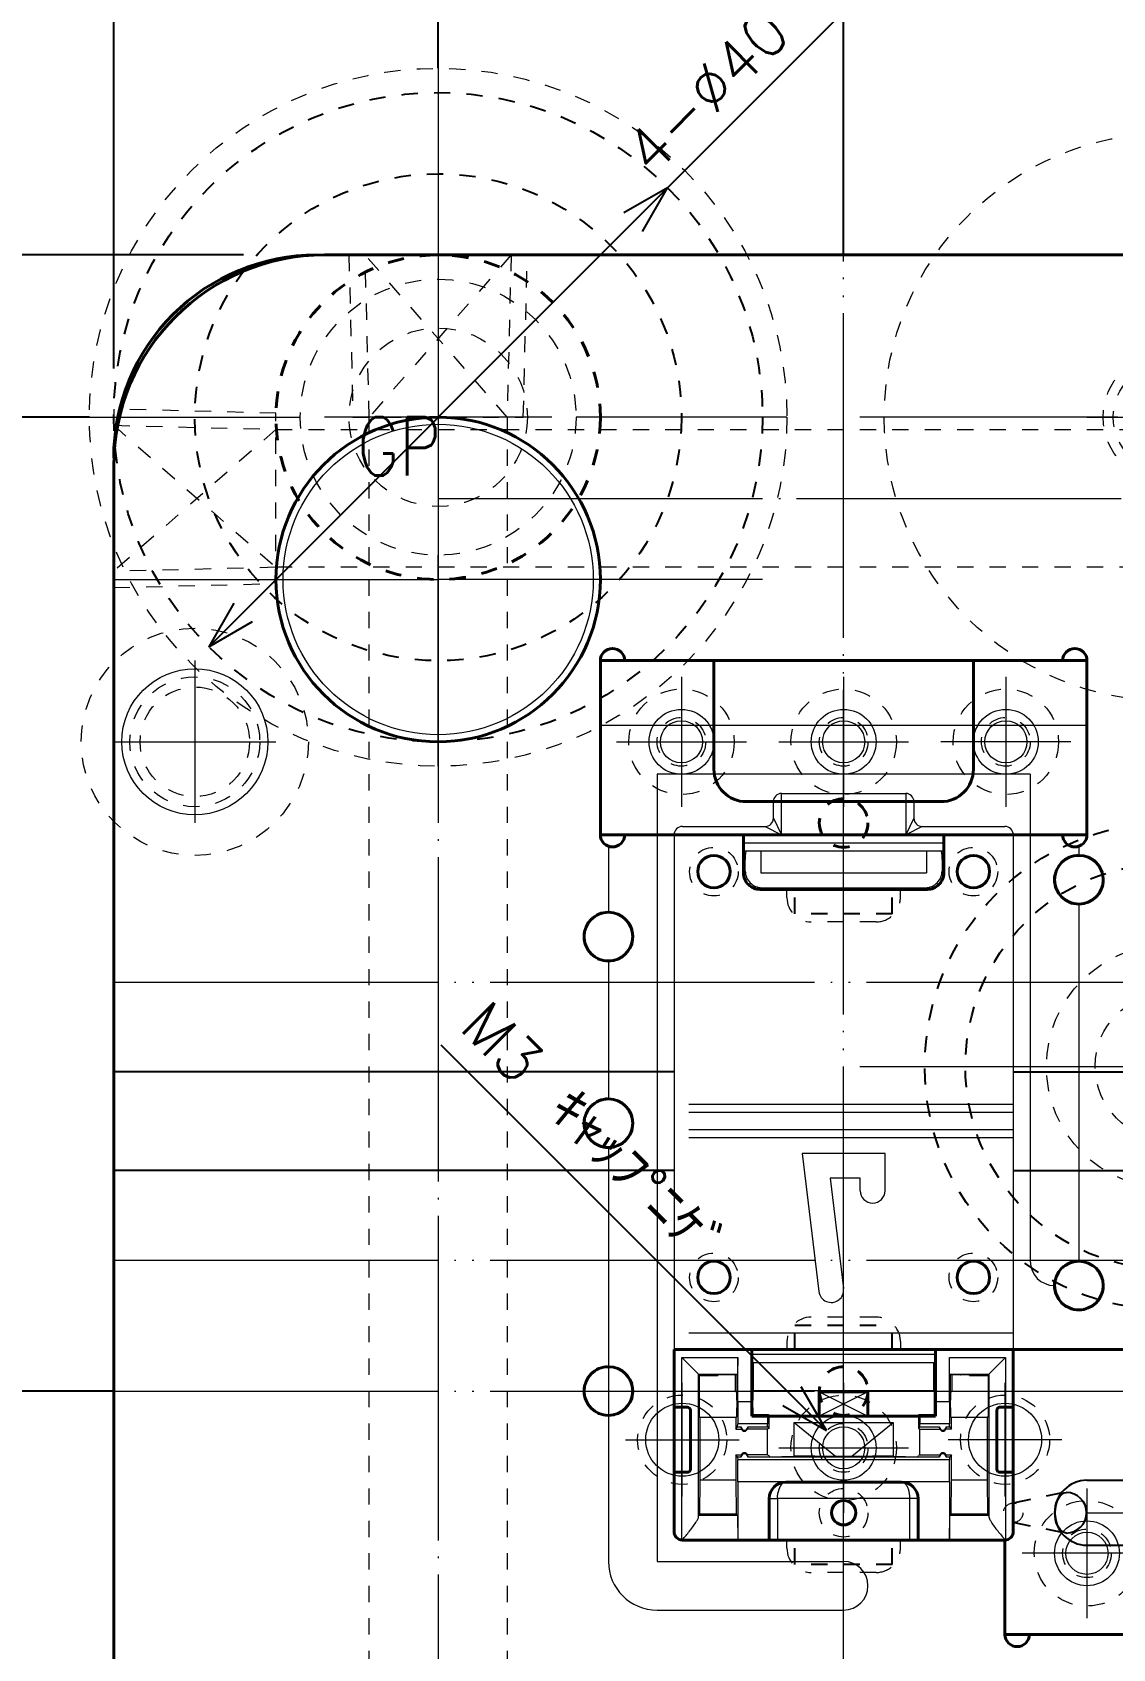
# Model space of a CAD drawing. Extents: x -178 to 604, y -587 to 345.
# Drawn here: x -70 to -3.4, y 24.1 to 123.7 of the extents above; entities that cross this region are included whole.
import ezdxf

# ---------------------------------------------------------------- set-up
doc = ezdxf.new("R2010")
doc.units = 0
doc.header["$MEASUREMENT"] = 0
for name, pattern in [('BORDER', [22, 20, -1, 0, -1]), ('DIVIDE', [23, 20, -1, 0, -1, 0, -1]), ('PHANTOM', [35, 30, -1, 1, -1, 1, -1]), ('STITCH', [2, 1, -1])]:
    doc.linetypes.add(name, pattern=pattern)
for name, color, linetype in [('1', 7, 'Continuous'), ('11', 7, 'Continuous'), ('12', 7, 'Continuous'), ('15', 7, 'Continuous'), ('25', 7, 'Continuous'), ('3', 7, 'Continuous'), ('4', 7, 'Continuous'), ('5', 7, 'Continuous'), ('7', 7, 'Continuous'), ('寸法線', 7, 'Continuous')]:
    doc.layers.add(name, color=color, linetype=linetype)
doc.styles.get("Standard").update_dxf_attribs({"font": 'txt', "bigfont": 'extfont'})
doc.dimstyles.new('VELDIM0', dxfattribs={"dimtxt": 2.69875, "dimasz": 3.000166, "dimexe": 0.5, "dimexo": 0.0625, "dimgap": 0.09, "dimtad": 0, "dimdec": 3, "dimdsep": 46, "dimtxsty": 'Standard', "dimcen": 0.09, "dimdle": 3, "dimadec": 0, "dimazin": 0, "dimtfac": 1, "dimtdec": 4, "dimtofl": 0, "dimtmove": 0, "dimatfit": 3, "dimfxl": 1, "dimtolj": 1, "dimtzin": 0, "dimarcsym": 0})
doc.dimstyles.new('VELDIM1', dxfattribs={"dimtxt": 2.69875, "dimasz": 3.000166, "dimexe": 0.5, "dimexo": 0.0625, "dimgap": 0.09, "dimtad": 0, "dimdec": 3, "dimdsep": 46, "dimtxsty": 'Standard', "dimcen": 0.09, "dimdle": 2, "dimadec": 0, "dimazin": 0, "dimtfac": 1, "dimtdec": 4, "dimtofl": 0, "dimtmove": 0, "dimatfit": 3, "dimfxl": 1, "dimtolj": 1, "dimtzin": 0, "dimarcsym": 0})
doc.dimstyles.new('VELDIM2', dxfattribs={"dimtxt": 2.69875, "dimasz": 3.000166, "dimexe": 1.25, "dimexo": 0.0625, "dimgap": 0.09, "dimtad": 0, "dimdec": 3, "dimdsep": 46, "dimtxsty": 'Standard', "dimcen": 0.09, "dimdle": 5, "dimadec": 0, "dimazin": 0, "dimtfac": 1, "dimtdec": 4, "dimtofl": 0, "dimtmove": 0, "dimatfit": 3, "dimfxl": 1, "dimtolj": 1, "dimtzin": 0, "dimarcsym": 0})

# ---------------------------------------------------------------- blocks, each defined once
blk = doc.blocks.new('CLUMP99')
at = {"layer": '11', "color": 5, "linetype": 'PHANTOM', "lineweight": 5}
for p, q in [((0, 105), (0, 95)), ((-5, 100), (5, 100))]:
    blk.add_line(p, q, dxfattribs=at)
at = {"layer": '11', "linetype": 'STITCH', "lineweight": 13}
blk.add_circle((0, 100), 4, dxfattribs=at)
at = {"layer": '11', "color": 5, "linetype": 'STITCH', "lineweight": 5}
blk.add_circle((0, 100), 3.375, dxfattribs=at)
blk = doc.blocks.new('CLUMP100')
at = {"layer": '11', "color": 5, "linetype": 'PHANTOM', "lineweight": 5}
for p, q in [((-20, 83), (-20, 77)), ((-23, 80), (-17, 80))]:
    blk.add_line(p, q, dxfattribs=at)
at = {"layer": '11', "color": 1, "linetype": 'STITCH', "lineweight": 13}
blk.add_circle((-20, 80), 1.5, dxfattribs=at)
at = {"layer": '11', "color": 5, "lineweight": 5}
blk.add_circle((-20, 80), 1.3, dxfattribs=at)
blk = doc.blocks.new('CLUMP101')
at = {"layer": '11', "color": 5, "linetype": 'PHANTOM', "lineweight": 5}
for p, q in [((-20, 84), (-20, 76)), ((-24, 80), (-16, 80))]:
    blk.add_line(p, q, dxfattribs=at)
at = {"layer": '11', "linetype": 'STITCH', "lineweight": 5}
blk.add_circle((-20, 80), 3.25, dxfattribs=at)
at = {"layer": '11', "color": 1, "lineweight": 13}
blk.add_circle((-20, 80), 2, dxfattribs=at)
blk = doc.blocks.new('CLUMP102')
at = {"layer": '11', "color": 5, "linetype": 'PHANTOM', "lineweight": 5}
for p, q in [((-10, 83), (-10, 77)), ((-7, 80), (-13, 80))]:
    blk.add_line(p, q, dxfattribs=at)
at = {"layer": '11', "color": 1, "linetype": 'STITCH', "lineweight": 13}
blk.add_circle((-10, 80), 1.5, dxfattribs=at)
at = {"layer": '11', "color": 5, "lineweight": 5}
blk.add_circle((-10, 80), 1.3, dxfattribs=at)
blk = doc.blocks.new('CLUMP103')
at = {"layer": '11', "color": 5, "linetype": 'PHANTOM', "lineweight": 5}
for p, q in [((-10, 84), (-10, 76)), ((-6, 80), (-14, 80))]:
    blk.add_line(p, q, dxfattribs=at)
at = {"layer": '11', "linetype": 'STITCH', "lineweight": 5}
blk.add_circle((-10, 80), 3.25, dxfattribs=at)
at = {"layer": '11', "color": 1, "lineweight": 13}
blk.add_circle((-10, 80), 2, dxfattribs=at)
blk = doc.blocks.new('CLUMP104')
at = {"layer": '11', "color": 5, "linetype": 'PHANTOM', "lineweight": 5}
for p, q in [((-30, 84), (-30, 76)), ((-34, 80), (-26, 80))]:
    blk.add_line(p, q, dxfattribs=at)
at = {"layer": '11', "linetype": 'STITCH', "lineweight": 5}
blk.add_circle((-30, 80), 3.25, dxfattribs=at)
at = {"layer": '11', "color": 1, "lineweight": 13}
blk.add_circle((-30, 80), 2, dxfattribs=at)
blk = doc.blocks.new('CLUMP105')
at = {"layer": '11', "color": 5, "linetype": 'PHANTOM', "lineweight": 5}
for p, q in [((-30, 83), (-30, 77)), ((-33, 80), (-27, 80))]:
    blk.add_line(p, q, dxfattribs=at)
at = {"layer": '11', "color": 1, "linetype": 'STITCH', "lineweight": 13}
blk.add_circle((-30, 80), 1.5, dxfattribs=at)
at = {"layer": '11', "color": 5, "lineweight": 5}
blk.add_circle((-30, 80), 1.3, dxfattribs=at)
blk = doc.blocks.new('CLUMP115')
at = {"layer": '5', "linetype": 'STITCH', "lineweight": 25}
for p, q in [((-6.527, 33.724), (-9.545, 33.1)), ((-6.527, 31.276), (-9.545, 31.9))]:
    blk.add_line(p, q, dxfattribs=at)
at = {"layer": '5', "linetype": 'STITCH', "lineweight": 13}
blk.add_circle((-9.545, 32.5), 0.6, dxfattribs=at)
at = {"layer": '5', "lineweight": 25, "extrusion": (0, 0, -1)}
blk.add_ellipse((-6.273, 32.5), major_axis=(0, 1.25), ratio=0.54621, start_param=3.141593, end_param=6.283185, dxfattribs=at)
at = {"layer": '5', "lineweight": 25}
blk.add_ellipse((-6.273, 32.5), major_axis=(0, 1.25), ratio=1, start_param=3.141593, end_param=6.283185, dxfattribs=at)
blk = doc.blocks.new('CLUMP116')
at = {"layer": '11', "color": 5, "linetype": 'PHANTOM', "lineweight": 5}
for p, q in [((-5, 34), (-5, 26)), ((-1, 30), (-9, 30))]:
    blk.add_line(p, q, dxfattribs=at)
at = {"layer": '11', "linetype": 'STITCH', "lineweight": 5}
blk.add_circle((-5, 30), 3.25, dxfattribs=at)
at = {"layer": '11', "color": 1, "lineweight": 13}
blk.add_circle((-5, 30), 2, dxfattribs=at)
blk = doc.blocks.new('CLUMP117')
at = {"layer": '11', "color": 5, "linetype": 'PHANTOM', "lineweight": 5}
for p, q in [((-5, 33), (-5, 27)), ((-2, 30), (-8, 30))]:
    blk.add_line(p, q, dxfattribs=at)
at = {"layer": '11', "color": 1, "linetype": 'STITCH', "lineweight": 13}
blk.add_circle((-5, 30), 1.5, dxfattribs=at)
at = {"layer": '11', "color": 5, "lineweight": 5}
blk.add_circle((-5, 30), 1.3, dxfattribs=at)
blk = doc.blocks.new('CLUMP120')
at = {"layer": '11', "color": 5, "linetype": 'PHANTOM', "lineweight": 5}
for p, q in [((-20, 39.5), (-20, 33.5)), ((-23, 36.5), (-17, 36.5))]:
    blk.add_line(p, q, dxfattribs=at)
at = {"layer": '11', "color": 1, "linetype": 'STITCH', "lineweight": 13}
blk.add_circle((-20, 36.5), 1.5, dxfattribs=at)
at = {"layer": '11', "color": 5, "lineweight": 5}
blk.add_circle((-20, 36.5), 1.3, dxfattribs=at)
blk = doc.blocks.new('CLUMP121')
at = {"layer": '11', "color": 5, "linetype": 'PHANTOM', "lineweight": 5}
for p, q in [((-20, 40.5), (-20, 32.5)), ((-24, 36.5), (-16, 36.5))]:
    blk.add_line(p, q, dxfattribs=at)
at = {"layer": '11', "linetype": 'STITCH', "lineweight": 5}
blk.add_circle((-20, 36.5), 3.25, dxfattribs=at)
at = {"layer": '11', "color": 1, "lineweight": 13}
blk.add_circle((-20, 36.5), 2, dxfattribs=at)
blk = doc.blocks.new('CLUMP122')
at = {"layer": '5', "color": 5, "lineweight": 40}
for p, q in [((-18.5, 39.953), (-21.5, 39.953)), ((-21.5, 39.953), (-21.5, 38.45)), ((-18.5, 39.953), (-18.5, 38.45))]:
    blk.add_line(p, q, dxfattribs=at)
at = {"layer": '5', "color": 5, "linetype": 'DIVIDE', "lineweight": 5}
for p, q in [((-21.5, 39.953), (-18.5, 38.45)), ((-18.5, 39.953), (-21.5, 38.45))]:
    blk.add_line(p, q, dxfattribs=at)
blk = doc.blocks.new('*D217')
at = {"color": 0}
for p, q in [((-21.061, 37.561), (-44.809, 61.309)), ((-21.061, 37.561), (-22.614, 40.251)), ((-23.751, 39.114), (-21.061, 37.561))]:
    blk.add_line(p, q, dxfattribs=at)
blk.add_text('M3 ｷｬｯﾌ%%dﾆｹﾞ', height=2.69875, rotation=315, dxfattribs=at).set_placement((-43.791, 62.327))
blk = doc.blocks.new('CLUMP276')
at = {"layer": '7', "lineweight": 13}
for p, q in [((-5, 81), (-35, 81)), ((5, 81), (35, 81)), ((-8.5, 78), (-31.5, 78)), ((-31.5, 78), (-31.5, 74.272)), ((-8.5, 78), (-8.5, 74.272)), ((8.5, 78), (31.5, 78)), ((8.5, 78), (8.5, 74.272)), ((31.5, 78), (31.5, 74.272)), ((-31.5, 74.272), (-31.5, 29.5)), ((-8.5, 74.272), (-8.5, 48)), ((8.5, 74.272), (8.5, 48)), ((31.5, 74.272), (31.5, 29.5)), ((-34.5, 73.565), (-34.5, 69.5)), ((-5.5, 73.565), (-5.5, 73)), ((5.5, 73.565), (5.5, 73)), ((34.5, 73.565), (34.5, 69.5)), ((-5.5, 70), (-5.5, 48)), ((5.5, 70), (5.5, 48)), ((-34.5, 66.5), (-34.5, 58)), ((34.5, 66.5), (34.5, 58)), ((-34.5, 55), (-34.5, 29.5)), ((34.5, 55), (34.5, 29.5)), ((-31.5, 29.5), (-20, 29.5)), ((31.5, 29.5), (20, 29.5)), ((-31.5, 26.5), (-20, 26.5)), ((31.5, 26.5), (20, 26.5))]:
    blk.add_line(p, q, dxfattribs=at)
for centre, radius, start, end in [((-7, 48), 1.5, 180, 270), ((7, 48), 1.5, 270, 0), ((-31.5, 29.5), 3, 180, 270), ((-20, 28), 1.5, 270, 90), ((20, 28), 1.5, 90, 270), ((31.5, 29.5), 3, 270, 0)]:
    blk.add_arc(centre, radius, start, end, dxfattribs=at)
blk = doc.blocks.new('CLUMP277')
at = {"layer": '11', "linetype": 'STITCH', "lineweight": 5}
blk.add_circle((0, 60), 7.5, dxfattribs=at)
at = {"layer": '11', "linetype": 'STITCH', "lineweight": 13}
blk.add_circle((0, 60), 4.5, dxfattribs=at)
blk = doc.blocks.new('CLUMP367')
at = {"layer": '4', "color": 4, "linetype": 'DIVIDE', "lineweight": 5}
for p, q in [((-23.825, 74.272), (-23.825, 76.822)), ((-16.175, 76.822), (-16.175, 74.272)), ((-24.335, 76.312), (-15.665, 76.312)), ((-24.845, 74.782), (-23.825, 74.272)), ((-24.335, 75.292), (-23.825, 74.272)), ((-15.665, 75.292), (-16.175, 74.272)), ((-15.155, 74.782), (-16.175, 74.272)), ((-30.455, 74.272), (-23.825, 74.272)), ((-13.829, 73.762), (-26.171, 73.762)), ((-16.175, 74.272), (-9.545, 74.272)), ((-26.171, 71.925), (-26.064, 72.032)), ((-13.936, 72.032), (-13.829, 71.925)), ((-25.152, 70.906), (-25.046, 71.013)), ((-14.954, 71.013), (-14.848, 70.906)), ((-9.545, 57.659), (-30.455, 57.659)), ((-9.545, 57.153), (-30.455, 57.153)), ((-9.545, 56.099), (-30.455, 56.099)), ((-9.545, 55.593), (-30.455, 55.593)), ((-9.545, 43.57), (-30.455, 43.57)), ((-29.974, 30.821), (-29.974, 42.064)), ((-29.974, 42.064), (-26.528, 42.064)), ((-14.339, 42.244), (-25.661, 42.244)), ((-13.472, 42.064), (-10.026, 42.064)), ((-28.954, 32.239), (-28.954, 41.044)), ((-28.954, 41.044), (-26.534, 41.044)), ((-13.466, 41.044), (-11.046, 41.044)), ((-25.661, 39.324), (-26.528, 39.324)), ((-13.472, 39.324), (-14.339, 39.324)), ((-24.692, 37.97), (-26.533, 37.97)), ((-13.467, 37.97), (-15.308, 37.97)), ((-26.12, 37.527), (-26.12, 37.595)), ((-13.88, 37.527), (-13.88, 37.595)), ((-26.12, 36.132), (-26.12, 36.201)), ((-16.186, 35.947), (-23.814, 35.947)), ((-13.88, 36.132), (-13.88, 36.201)), ((-13.467, 35.757), (-26.533, 35.757)), ((-13.472, 34.403), (-26.528, 34.403)), ((-23.672, 34.369), (-23.656, 34.375)), ((-23.656, 34.375), (-23.629, 34.383)), ((-23.629, 34.383), (-23.62, 34.385)), ((-23.62, 34.385), (-23.57, 34.39)), ((-24.59, 33.37), (-24.08, 33.37)), ((-24.08, 33.37), (-24.07, 33.569)), ((-24.08, 33.37), (-24.08, 30.82)), ((-15.41, 33.37), (-24.08, 33.37)), ((-24.07, 33.569), (-24.063, 33.631)), ((-24.063, 33.631), (-24.052, 33.702)), ((-24.052, 33.702), (-24.048, 33.728)), ((-24.048, 33.728), (-24.046, 33.737)), ((-24.046, 33.737), (-24.044, 33.745)), ((-15.92, 30.82), (-15.92, 33.37)), ((-26.538, 32.329), (-28.951, 32.329)), ((-11.049, 32.329), (-13.462, 32.329))]:
    blk.add_line(p, q, dxfattribs=at)
for centre, radius, start, end in [((-22.415, 33.423), 1.661, 160.94581, 168.81694), ((-23.058, 33.645), 0.981, 147.65049, 160.94581), ((-23.28, 33.786), 0.718, 135.73126, 147.65049), ((-23.535, 34.035), 0.361, 112.29619, 135.73126), ((-16.43, 34.117), 0.273, 56.08623, 90), ((-16.575, 33.902), 0.532, 38.316, 56.08623), ((-16.926, 33.625), 0.979, 11.83965, 38.316), ((-18.142, 33.37), 2.222, 0, 11.83965)]:
    blk.add_arc(centre, radius, start, end, dxfattribs=at)
blk = doc.blocks.new('*D688')
at = {"color": 0}
for p, q in [((-108.333, 40), (-128.413, 40)), ((-86.667, 40), (-108.333, 40)), ((-65, 40), (-86.667, 40))]:
    blk.add_line(p, q, dxfattribs=at)
blk.add_text('製品基準 40', height=2.6987, dxfattribs=at).set_placement((-148.776, 39.026))
blk = doc.blocks.new('*D689')
at = {"color": 0}
for p, q in [((-105.667, 110), (-128.413, 110)), ((-81.333, 110), (-105.667, 110)), ((-57, 110), (-81.333, 110))]:
    blk.add_line(p, q, dxfattribs=at)
blk.add_text('110', height=2.6987, dxfattribs=at).set_placement((-143.275, 110.285))
blk = doc.blocks.new('*D691')
at = {"color": 0}
for p, q in [((-108.833, 100), (-128.413, 100)), ((-87.667, 100), (-108.833, 100)), ((-66.5, 100), (-87.667, 100))]:
    blk.add_line(p, q, dxfattribs=at)
blk.add_text('100', height=2.6987, dxfattribs=at).set_placement((-134.817, 98.889))
blk = doc.blocks.new('*D741')
at = {"color": 0}
for p, q in [((-20, 156.667), (-20, 178.413)), ((-20, 133.333), (-20, 156.667)), ((-20, 110), (-20, 133.333))]:
    blk.add_line(p, q, dxfattribs=at)
blk.add_text('20 製品基準', height=2.6987, rotation=90, dxfattribs=at).set_placement((-19.026, 180))
blk = doc.blocks.new('*D742')
at = {"color": 0}
for p, q in [((-45, 160.5), (-45, 178.413)), ((-45, 141), (-45, 160.5)), ((-45, 121.5), (-45, 141))]:
    blk.add_line(p, q, dxfattribs=at)
blk.add_text('45', height=2.6987, rotation=90, dxfattribs=at).set_placement((-43.889, 180))
blk = doc.blocks.new('*D750')
at = {"color": 0}
for p, q in [((-107.833, 149), (-128.413, 149)), ((-85.667, 149), (-107.833, 149)), ((-63.5, 149), (-85.667, 149))]:
    blk.add_line(p, q, dxfattribs=at)
blk.add_text('149', height=2.6987, dxfattribs=at).set_placement((-134.817, 147.889))
blk = doc.blocks.new('*D806')
at = {"color": 0}
for p, q in [((-100, 158.5), (-100, 178.413)), ((-100, 137), (-100, 158.5)), ((-100, 115.5), (-100, 137))]:
    blk.add_line(p, q, dxfattribs=at)
blk.add_text('100', height=2.6987, rotation=90, dxfattribs=at).set_placement((-98.889, 180))
blk = doc.blocks.new('CLUMP444')
at = {"layer": '11', "color": 5, "linetype": 'PHANTOM', "lineweight": 5}
for p, q in [((-45, 107), (-45, 93)), ((-38, 100), (-52, 100))]:
    blk.add_line(p, q, dxfattribs=at)
at = {"layer": '11', "linetype": 'STITCH', "lineweight": 5}
blk.add_circle((-45, 100), 8.5, dxfattribs=at)
at = {"layer": '11', "linetype": 'STITCH', "lineweight": 13}
blk.add_circle((-45, 100), 5.5, dxfattribs=at)
blk = doc.blocks.new('CLUMP446')
at = {"layer": '12', "linetype": 'STITCH', "lineweight": 13}
for p, q in [((-49.5, 110), (-50.5, 110)), ((-50.5, 110), (-50.25, 100)), ((-40.75, 100), (-49.5, 110)), ((-49.25, 100), (-49.5, 110)), ((-40.5, 110), (-49.25, 100)), ((-40.5, 110), (-40.75, 100)), ((-39.5, 110), (-40.5, 110)), ((-39.75, 100), (-39.5, 110)), ((-50.25, 100), (-39.75, 100))]:
    blk.add_line(p, q, dxfattribs=at)
blk = doc.blocks.new('CLUMP445')
at = {"layer": '12', "linetype": 'STITCH', "lineweight": 13}
blk.add_blockref('CLUMP446', (0, 0), dxfattribs=at)
blk = doc.blocks.new('CLUMP449')
at = {"layer": '11', "color": 5, "linetype": 'PHANTOM', "lineweight": 5}
for p, q in [((-60, 85), (-60, 75)), ((-65, 80), (-55, 80))]:
    blk.add_line(p, q, dxfattribs=at)
at = {"layer": '11', "linetype": 'STITCH', "lineweight": 13}
blk.add_circle((-60, 80), 4, dxfattribs=at)
at = {"layer": '11', "color": 5, "linetype": 'STITCH', "lineweight": 5}
blk.add_circle((-60, 80), 3.375, dxfattribs=at)
blk = doc.blocks.new('CLUMP450')
at = {"layer": '11', "linetype": 'STITCH', "lineweight": 5}
blk.add_circle((-60, 80), 7, dxfattribs=at)
at = {"layer": '11', "lineweight": 13}
blk.add_circle((-60, 80), 4.5, dxfattribs=at)
blk = doc.blocks.new('CLUMP452')
at = {"layer": '12', "linetype": 'STITCH', "lineweight": 13}
for p, q in [((-55, 100.25), (-65, 100.5)), ((-65, 100.5), (-65, 99.5)), ((-55, 89.75), (-55, 100.25)), ((-65, 99.5), (-55, 90.75)), ((-65, 99.5), (-55, 99.25)), ((-55, 99.25), (-65, 90.5)), ((-55, 90.75), (-65, 90.5)), ((-65, 90.5), (-65, 89.5)), ((-65, 89.5), (-55, 89.75))]:
    blk.add_line(p, q, dxfattribs=at)
blk = doc.blocks.new('CLUMP451')
at = {"layer": '12', "linetype": 'STITCH', "lineweight": 13}
blk.add_blockref('CLUMP452', (0, 0), dxfattribs=at)
blk = doc.blocks.new('*D823')
at = {"color": 0}
for p, q in [((-65, 154.333), (-65, 178.413)), ((-65, 128.667), (-65, 154.333)), ((-65, 103), (-65, 128.667))]:
    blk.add_line(p, q, dxfattribs=at)
blk.add_text('65', height=2.6987, rotation=90, dxfattribs=at).set_placement((-65.285, 180))
blk = doc.blocks.new('*D824')
at = {"color": 0}
for p, q in [((-30.858, 114.142), (-18.981, 126.019)), ((-30.858, 114.142), (-59.142, 85.858)), ((-30.858, 114.142), (-33.548, 112.589)), ((-32.411, 111.452), (-30.858, 114.142)), ((-57.589, 88.548), (-59.142, 85.858)), ((-59.142, 85.858), (-56.452, 87.411))]:
    blk.add_line(p, q, dxfattribs=at)
blk.add_text('4-%%c40 H7', height=2.6987, rotation=45, dxfattribs=at).set_placement((-31.805, 114.767))
blk = doc.blocks.new('CLUMP456')
at = {"layer": '25', "color": 5, "linetype": 'BORDER', "lineweight": 5}
for p, q in [((-45, 121.5), (-45, 108.5)), ((-66.5, 100), (-53.5, 100)), ((-23.5, 100), (-36.5, 100)), ((-45, 78.5), (-45, 91.5))]:
    blk.add_line(p, q, dxfattribs=at)

msp = doc.modelspace()

# ---------------------------------------------------------------- linework, layer by layer
at = {"layer": '1', "color": 1, "linetype": 'DIVIDE', "lineweight": 13}
for p, q in [((-20, 40), (-20, 110)), ((-65, 40), (-20, 40)), ((-20, 40), (0, 40)), ((-20, 0), (-20, 40))]:
    msp.add_line(p, q, dxfattribs=at)
at = {"layer": '11', "linetype": 'STITCH', "lineweight": 13}
msp.add_circle((-45, 100), 21.5, dxfattribs=at)
at = {"layer": '11', "linetype": 'STITCH', "lineweight": 25}
for radius in [20, 15]:
    msp.add_circle((-45, 100), radius, dxfattribs=at)
at = {"layer": '11', "color": 3, "linetype": 'STITCH', "lineweight": 25}
msp.add_circle((0, 60), 12.5, dxfattribs=at)
at = {"layer": '12', "linetype": 'STITCH', "lineweight": 13}
for p, q in [((-49.25, 11), (-49.25, 100)), ((-40.75, 100), (-40.75, 11)), ((-55, 99.25), (0, 99.25)), ((0, 90.75), (-55, 90.75))]:
    msp.add_line(p, q, dxfattribs=at)
at = {"layer": '12', "color": 5, "linetype": 'BORDER', "lineweight": 5}
for q in [(0, 95), (-45, 14)]:
    msp.add_line((-45, 95), q, dxfattribs=at)
at = {"layer": '15', "color": 5, "linetype": 'BORDER', "lineweight": 5}
for p, q in [((-29.95, 33.5), (-29.95, 40.5)), ((-10.05, 33.5), (-10.05, 40.5)), ((-33.45, 37), (-26.45, 37)), ((-6.55, 37), (-13.55, 37))]:
    msp.add_line(p, q, dxfattribs=at)
at = {"layer": '15', "color": 3, "lineweight": 40}
for centre in [(-28, 72), (-12, 72), (-28, 47), (-12, 47)]:
    msp.add_circle(centre, 1, dxfattribs=at)
at = {"layer": '15', "linetype": 'STITCH', "lineweight": 13}
for centre in [(-29.95, 37), (-10.05, 37)]:
    msp.add_circle(centre, 2.75, dxfattribs=at)
at = {"layer": '15', "color": 3, "linetype": 'DIVIDE', "lineweight": 5}
for centre in [(-29.95, 37), (-10.05, 37)]:
    msp.add_circle(centre, 2.25, dxfattribs=at)
at = {"layer": '15', "lineweight": 40}
msp.add_circle((-20, 32.5), 0.75, dxfattribs=at)
at = {"layer": '25', "color": 5, "linetype": 'BORDER', "lineweight": 5}
for p, q in [((19, 100), (-19, 100)), ((-19, 60), (19, 60))]:
    msp.add_line(p, q, dxfattribs=at)
at = {"layer": '25', "color": 1, "linetype": 'STITCH', "lineweight": 5}
msp.add_circle((0, 100), 17.5, dxfattribs=at)
at = {"layer": '25', "linetype": 'STITCH', "lineweight": 40}
for centre, radius in [((-45, 100), 10), ((-20, 75), 1.5), ((-5.5, 71.5), 1.5), ((-34.5, 68), 1.5), ((-34.5, 56.5), 1.5), ((-5.5, 46.5), 1.5), ((-34.5, 40), 1.5), ((-20, 40), 1.5)]:
    msp.add_circle(centre, radius, dxfattribs=at)
at = {"layer": '25', "color": 3, "linetype": 'STITCH', "lineweight": 25}
msp.add_circle((0, 60), 15, dxfattribs=at)
at = {"layer": '25', "color": 3, "linetype": 'STITCH', "lineweight": 13}
for centre in [(-28, 72), (-12, 72), (-28, 47), (-12, 47), (-20, 32.5)]:
    msp.add_circle(centre, 1.5, dxfattribs=at)
at = {"layer": '25', "lineweight": 40}
msp.add_arc((-52.5, 97.5), 12.5, 89.999999, 180.000004, dxfattribs=at)
at = {"layer": '3', "lineweight": 13}
for p, q in [((-23.8249, 76.822), (-16.1749, 76.822)), ((-24.3349, 75.292), (-24.3349, 76.312)), ((-15.6649, 76.312), (-15.6649, 75.292)), ((-29.945, 74.782), (-24.8449, 74.782)), ((-15.1549, 74.782), (-10.055, 74.782)), ((-30.455, 74.272), (-30.455, 31.33)), ((-26.1711, 71.9246), (-26.1711, 73.762)), ((-13.8289, 73.762), (-13.8289, 71.9246)), ((-9.545, 74.272), (-9.545, 31.33)), ((-13.8557, 73.252), (-26.1443, 73.252)), ((-26.0642, 72.0315), (-26.0642, 72.742)), ((-25.1, 73.252), (-25.1, 71.926)), ((-14.9, 73.252), (-14.9, 71.926)), ((-13.9358, 72.742), (-13.9358, 72.0315)), ((-25.1, 71.926), (-14.9, 71.926)), ((-25.1525, 70.906), (-14.8475, 70.906)), ((-25.0456, 71.0129), (-14.9544, 71.0129)), ((-22.5496, 54.6374), (-21.5241, 46.1309)), ((-17.4495, 54.6374), (-22.5495, 54.6374)), ((-17.4495, 52.3424), (-17.4495, 54.6374)), ((-20.824, 53.1074), (-20.0051, 46.314)), ((-18.9795, 53.1074), (-20.824, 53.1074)), ((-18.9795, 52.3424), (-18.9795, 53.1074)), ((-30.455, 42.55), (-9.545, 42.55)), ((-29.9744, 42.0642), (-28.8999, 40.9897)), ((-26.5281, 42.0642), (-26.5345, 41.0442)), ((-26.5281, 39.3237), (-26.5281, 42.0642)), ((-25.6577, 41.734), (-25.6609, 42.244)), ((-25.6609, 39.3237), (-25.6609, 42.244)), ((-14.3389, 42.244), (-14.3421, 41.734)), ((-14.3389, 42.244), (-14.3389, 39.3237)), ((-13.4655, 41.0442), (-13.4719, 42.0642)), ((-13.4719, 39.3237), (-13.4719, 42.0642)), ((-10.0256, 42.0642), (-11.1001, 40.9897)), ((-28.8999, 40.9588), (-28.8999, 40.9897)), ((-27.7622, 40.9897), (-28.8999, 40.9897)), ((-28.8996, 40.9588), (-27.7622, 40.9588)), ((-28.8996, 40.9588), (-28.8996, 38.4496)), ((-27.2199, 40.9897), (-27.7656, 40.9863)), ((-27.7622, 40.9897), (-27.7622, 40.9588)), ((-27.2199, 40.9897), (-27.2132, 40.9897)), ((-26.6675, 40.9863), (-27.2132, 40.9897)), ((-26.589, 40.9897), (-26.6709, 40.9897)), ((-26.6709, 39.949), (-26.6709, 40.9897)), ((-26.5345, 41.0442), (-26.589, 40.9897)), ((-26.589, 40.9897), (-26.589, 39.949)), ((-14.3421, 41.734), (-25.6577, 41.734)), ((-25.5551, 40.0113), (-25.5519, 41.734)), ((-14.4446, 40.0113), (-14.4478, 41.734)), ((-13.411, 40.9897), (-13.4655, 41.0442)), ((-13.3291, 40.9897), (-13.411, 40.9897)), ((-13.411, 39.949), (-13.411, 40.9897)), ((-12.7868, 40.9897), (-13.3312, 40.9865)), ((-13.3291, 40.9897), (-13.3291, 39.949)), ((-12.7868, 40.9897), (-12.7801, 40.9897)), ((-12.2344, 40.9863), (-12.7801, 40.9897)), ((-12.2378, 40.9588), (-12.2378, 40.9897)), ((-11.1001, 40.9897), (-12.2378, 40.9897)), ((-12.2378, 40.9588), (-11.1004, 40.9588)), ((-11.1004, 40.9588), (-11.1004, 38.4496)), ((-11.1001, 40.9897), (-11.1001, 40.9588)), ((-11.0455, 41.0442), (-11.0455, 32.2392)), ((-26.589, 39.949), (-26.6709, 39.949)), ((-26.589, 39.4434), (-26.5922, 39.9534)), ((-25.5968, 39.9534), (-25.6, 39.4434)), ((-25.5551, 40.0113), (-25.5968, 39.9534)), ((-14.4446, 40.0113), (-25.5551, 40.0113)), ((-14.4029, 39.9534), (-14.4446, 40.0113)), ((-14.3998, 39.4434), (-14.4029, 39.9534)), ((-13.4078, 39.9534), (-13.411, 39.4434)), ((-13.3291, 39.949), (-13.411, 39.949)), ((-26.5922, 38.4452), (-26.589, 38.9552)), ((-26.589, 39.4434), (-26.589, 38.9552)), ((-26.5281, 39.3237), (-26.5333, 37.9697)), ((-25.6609, 39.3237), (-25.6592, 38.4723)), ((-25.6, 38.9552), (-25.6, 39.4434)), ((-25.6, 38.9552), (-25.5988, 38.5562)), ((-14.401, 38.5562), (-14.3998, 38.9552)), ((-14.3998, 38.9552), (-14.3998, 39.4434)), ((-14.3389, 39.3237), (-14.3405, 38.4723)), ((-13.4719, 39.3237), (-13.4667, 37.9697)), ((-13.411, 38.9552), (-13.411, 39.4434)), ((-13.411, 38.9552), (-13.4078, 38.4452)), ((-28.8998, 38.4494), (-28.8996, 38.4496)), ((-28.8487, 38.3784), (-28.8998, 38.4494)), ((-28.8487, 34.5137), (-28.8487, 38.3784)), ((-26.6403, 38.3784), (-28.8487, 38.3784)), ((-26.5922, 38.4452), (-26.6403, 38.3784)), ((-26.6403, 38.3784), (-26.6403, 37.6512)), ((-26.5353, 37.797), (-26.5333, 37.9697)), ((-25.5988, 38.5562), (-25.6592, 38.4723)), ((-25.6592, 38.4723), (-24.6953, 38.4723)), ((-25.5988, 38.5562), (-24.6349, 38.5562)), ((-24.6953, 38.4723), (-24.6349, 38.5562)), ((-24.6953, 38.4723), (-24.6918, 37.9697)), ((-24.6898, 37.797), (-24.6918, 37.9697)), ((-24.6349, 38.5562), (-24.6329, 38.4452)), ((-24.6329, 38.4452), (-24.615, 38.4203)), ((-24.615, 38.4203), (-24.615, 37.6932)), ((-23.06, 38.064), (-16.94, 38.064)), ((-23.06, 38.064), (-20.51, 35.9885)), ((-23.06, 35.9533), (-23.06, 38.064)), ((-19.49, 35.9885), (-16.94, 38.064)), ((-16.94, 38.064), (-16.94, 35.9533)), ((-15.3668, 38.4452), (-15.3847, 38.4203)), ((-15.3844, 38.4203), (-15.3844, 37.6932)), ((-15.3668, 38.4452), (-15.3649, 38.5562)), ((-15.3649, 38.5562), (-15.3044, 38.4723)), ((-15.3649, 38.5562), (-14.401, 38.5562)), ((-15.31, 37.797), (-15.3079, 37.9697)), ((-15.3044, 38.4723), (-15.3079, 37.9697)), ((-15.3044, 38.4723), (-14.3405, 38.4723)), ((-14.3405, 38.4723), (-14.401, 38.5562)), ((-13.4647, 37.797), (-13.4667, 37.9697)), ((-13.3597, 38.3784), (-13.4078, 38.4452)), ((-11.1513, 38.3784), (-13.3597, 38.3784)), ((-13.3597, 37.6512), (-13.3597, 38.3784)), ((-11.1002, 38.4494), (-11.1513, 38.3784)), ((-11.1513, 38.3784), (-11.1513, 34.5137)), ((-11.1004, 38.4496), (-11.1002, 38.4494)), ((-26.6403, 37.6512), (-26.5353, 37.797)), ((-26.6403, 37.6512), (-26.308, 37.6512)), ((-26.5353, 37.797), (-26.324, 37.797)), ((-26.308, 37.6512), (-26.324, 37.797)), ((-25.916, 37.797), (-25.932, 37.6512)), ((-24.699, 37.6512), (-25.932, 37.6512)), ((-25.916, 37.797), (-24.6898, 37.797)), ((-24.6154, 37.6932), (-24.6993, 37.6512)), ((-24.699, 36.0758), (-24.699, 37.6512)), ((-24.6898, 37.797), (-24.615, 37.6932)), ((-15.31, 37.797), (-15.3847, 37.6932)), ((-15.3844, 37.6932), (-15.3005, 37.6512)), ((-15.31, 37.797), (-14.084, 37.797)), ((-15.3007, 36.0758), (-15.3007, 37.6512)), ((-15.3007, 37.6512), (-14.068, 37.6512)), ((-14.068, 37.6512), (-14.084, 37.797)), ((-13.676, 37.797), (-13.692, 37.6512)), ((-13.3597, 37.6512), (-13.692, 37.6512)), ((-13.676, 37.797), (-13.4647, 37.797)), ((-13.4647, 37.797), (-13.3597, 37.6512)), ((-26.6403, 36.0758), (-26.308, 36.0758)), ((-26.6403, 36.0758), (-26.6403, 34.5137)), ((-26.5353, 35.93), (-26.6403, 36.0758)), ((-26.324, 35.93), (-26.5353, 35.93)), ((-26.5353, 35.93), (-26.5333, 35.7573)), ((-26.324, 35.93), (-26.308, 36.0758)), ((-24.699, 36.0758), (-25.932, 36.0758)), ((-25.932, 36.0758), (-25.916, 35.93)), ((-14.084, 35.93), (-25.916, 35.93)), ((-24.6993, 36.0758), (-24.6154, 36.0338)), ((-24.6149, 36.0338), (-24.5682, 35.9532)), ((-24.5682, 35.9532), (-23.8144, 35.9467)), ((-23.8144, 35.9468), (-23.06, 35.9533)), ((-23.06, 36.0241), (-20.51, 35.9885)), ((-20.51, 35.9885), (-19.49, 35.9885)), ((-19.49, 35.9885), (-16.94, 36.0241)), ((-16.94, 35.9533), (-16.1862, 35.9468)), ((-16.1862, 35.9467), (-15.4316, 35.9532)), ((-15.4316, 35.9532), (-15.3848, 36.0338)), ((-15.3005, 36.0758), (-15.3844, 36.0338)), ((-15.3007, 36.0758), (-14.068, 36.0758)), ((-14.084, 35.93), (-14.068, 36.0758)), ((-13.692, 36.0758), (-13.3597, 36.0758)), ((-13.692, 36.0758), (-13.676, 35.93)), ((-13.4647, 35.93), (-13.676, 35.93)), ((-13.4647, 35.93), (-13.4667, 35.7573)), ((-13.3597, 36.0758), (-13.4647, 35.93)), ((-13.3597, 34.5137), (-13.3597, 36.0758)), ((-26.5281, 34.4033), (-26.5333, 35.7573)), ((-13.4719, 34.4033), (-13.4667, 35.7573)), ((-28.8618, 32.4184), (-28.8487, 34.5137)), ((-26.6403, 34.5137), (-28.8487, 34.5137)), ((-26.6403, 34.5137), (-26.6271, 32.4184)), ((-26.5281, 34.4033), (-26.5281, 30.82)), ((-23.57, 34.39), (-16.43, 34.39)), ((-13.4719, 34.4033), (-13.4719, 30.82)), ((-13.3729, 32.4184), (-13.3597, 34.5137)), ((-11.1513, 34.5137), (-13.3597, 34.5137)), ((-11.1513, 34.5137), (-11.1382, 32.4184)), ((-24.59, 33.37), (-24.59, 30.82)), ((-15.41, 33.37), (-15.41, 30.82)), ((-28.9545, 32.2392), (-28.9513, 32.329)), ((-28.9513, 32.329), (-28.8618, 32.4184)), ((-26.6271, 32.4184), (-28.8618, 32.4184)), ((-26.6271, 32.4184), (-26.5377, 32.329)), ((-26.5377, 32.329), (-26.5281, 30.82)), ((-13.4719, 30.82), (-13.4623, 32.329)), ((-13.4623, 32.329), (-13.3729, 32.4184)), ((-11.1382, 32.4184), (-13.3729, 32.4184)), ((-11.1382, 32.4184), (-11.0487, 32.329)), ((-11.0487, 32.329), (-11.0455, 32.2392)), ((-10.055, 30.82), (-29.945, 30.82))]:
    msp.add_line(p, q, dxfattribs=at)
at = {"layer": '3', "color": 4, "linetype": 'DIVIDE', "lineweight": 5}
msp.add_line((-10.0256, 42.0642), (-10.0256, 30.8209), dxfattribs=at)
at = {"layer": '3', "lineweight": 13}
for centre, radius, start, end in [((-23.8249, 76.312), 0.51, 90, 180), ((-16.1749, 76.312), 0.51, 0, 90), ((-29.945, 74.272), 0.51, 90, 180), ((-24.8449, 75.292), 0.51, 270.000593, 359.999407), ((-15.1549, 75.292), 0.51, 180.000593, 269.999407), ((-10.055, 74.272), 0.51, 0, 90), ((-24.2841, 73.6052), 1.8934, 175.249413, 190.750587), ((-16.2853, 73.635), 2.4597, 351.041107, 2.958893), ((-24.326, 72.9066), 1.746, 168.590216, 185.409784), ((-16.5073, 72.8629), 2.5743, 357.307431, 8.692569), ((-25.1529, 71.9242), 1.0182, 179.977505, 270.022495), ((-25.046, 72.0311), 1.0182, 179.977505, 270.022495), ((-14.954, 72.0311), 1.0182, 269.977505, 0.022495), ((-14.8471, 71.9242), 1.0182, 269.977505, 0.022495), ((-18.2145, 52.3424), 0.765, 180.000295, 359.999715), ((-20.7645, 46.2224), 0.765, 186.874013, 6.874069), ((-26.1197, 37.7991), 0.2042, 180.589485, 269.927218), ((-26.12, 37.7305), 0.204, 202.869936, 269.997378), ((-26.1206, 37.7995), 0.2046, 270.172081, 359.311216), ((-26.12, 37.7305), 0.204, 270.002623, 337.130064), ((-13.8797, 37.7991), 0.2042, 180.589485, 269.927218), ((-13.88, 37.7305), 0.204, 202.869936, 269.997378), ((-13.8806, 37.7995), 0.2046, 270.172081, 359.311216), ((-13.88, 37.7305), 0.204, 270.002623, 337.130064), ((-26.1193, 35.9275), 0.2046, 90.183427, 179.29987), ((-26.12, 35.9965), 0.204, 90.002622, 157.130064), ((-26.12, 35.9965), 0.204, 22.869935, 89.997378), ((-26.1203, 35.9279), 0.2042, 0.589504, 89.927199), ((-13.8793, 35.9275), 0.2046, 90.183427, 179.29987), ((-13.88, 35.9965), 0.204, 90.002622, 157.130064), ((-13.88, 35.9965), 0.204, 22.869935, 89.997378), ((-13.8803, 35.9279), 0.2042, 0.589504, 89.927199), ((-23.57, 33.37), 1.02, 90, 180), ((-16.43, 33.37), 1.02, 0, 90), ((-36.3361, 36.7172), 8.6787, 321.88716, 326.300587), ((-63.0908, 54.56), 40.8374, 326.300587, 326.570961), ((-29.2858, 32.2451), 0.3314, 326.570961, 358.995767), ((-10.7842, 32.2438), 0.2614, 181.004233, 207.847257), ((-8.7201, 33.3343), 2.5958, 207.847257, 210.600212), ((-7.0614, 34.3152), 4.5228, 210.600212, 219.41174), ((-29.945, 31.33), 0.51, 180, 270), ((-37.3775, 37.5341), 10.0023, 318.057315, 321.88716), ((79.4603, 105.4146), 116.51, 219.41174, 219.754473), ((-10.3411, 30.7157), 0.2984, 26.792482, 39.754473), ((-10.055, 31.33), 0.51, 270, 0), ((-29.5319, 30.4841), 0.5456, 138.057315, 140.688822), ((-10.0256, 30.8751), 0.0551, 206.792482, 270)]:
    msp.add_arc(centre, radius, start, end, dxfattribs=at)
at = {"layer": '3', "lineweight": 13, "extrusion": (0, 0, -1)}
msp.add_ellipse((-29.9744, 30.8465), major_axis=(-0.0168, -0.0205), ratio=1, start_param=-1.5707963, end_param=-0.6861095, dxfattribs=at)
at = {"layer": '4', "color": 4, "linetype": 'DIVIDE', "lineweight": 5}
for p, q in [((-65, 65.194), (0, 65.194)), ((-65, 48.058), (0, 48.058))]:
    msp.add_line(p, q, dxfattribs=at)
at = {"layer": '5', "lineweight": 40}
for p, q in [((-52, 110), (65, 110)), ((-65, -110), (-65, 97)), ((-5, 85), (-35, 85)), ((-35, 74.272), (-35, 85)), ((-28, 78.312), (-28, 85)), ((-12, 85), (-12, 78.312)), ((-5, 74.272), (-5, 85)), ((-26, 76.312), (-14, 76.312)), ((-20, 74.272), (-35, 74.272)), ((-26.1711, 71.9246), (-26.1711, 74.272)), ((-5, 74.272), (-20, 74.272)), ((-13.8289, 74.272), (-13.8289, 71.9246)), ((-25.1525, 70.906), (-14.8475, 70.906)), ((-30.455, 42.55), (-26.6301, 42.55)), ((-30.455, 42.55), (-30.455, 39.01)), ((-26.6301, 42.55), (-13.3699, 42.55)), ((-25.661, 42.55), (-25.661, 38.4496)), ((-14.339, 42.55), (-14.339, 38.4496)), ((-13.3699, 42.55), (-9.545, 42.55)), ((0, 42.55), (-9.545, 42.55)), ((-9.545, 42.55), (-9.545, 39.01)), ((-25.661, 38.4496), (-14.339, 38.4496)), ((-30.455, 34.99), (-30.455, 31.33)), ((-9.545, 34.99), (-9.545, 31.33)), ((-23.57, 34.39), (-16.43, 34.39)), ((-24.59, 33.37), (-24.59, 30.82)), ((-15.41, 33.37), (-15.41, 30.82)), ((-29.9451, 30.82), (-26.6301, 30.82)), ((-26.6301, 30.82), (-13.3699, 30.82)), ((-10.0549, 30.82), (-13.3699, 30.82)), ((-10.0549, 30.82), (-10.0549, 25)), ((0, 25), (-10.0549, 25))]:
    msp.add_line(p, q, dxfattribs=at)
at = {"layer": '5', "color": 5, "linetype": 'BORDER', "lineweight": 5}
for p, q in [((-45, 110), (-45, 90)), ((-65, 90), (-45, 90)), ((-25, 90), (-45, 90)), ((-5, 32.5), (5, 32.5))]:
    msp.add_line(p, q, dxfattribs=at)
at = {"layer": '5', "linetype": 'STITCH', "lineweight": 13}
for p, q in [((-23.5, 70.406), (-23.5, 70.906)), ((-16.5, 70.406), (-16.5, 70.906)), ((-18, 68.906), (-22, 68.906)), ((-18, 44.55), (-22, 44.55)), ((-23.5, 43.05), (-23.5, 42.55)), ((-16.5, 43.05), (-16.5, 42.55)), ((-23.5, 30.32), (-23.5, 30.82)), ((-16.5, 30.32), (-16.5, 30.82)), ((-18, 28.82), (-22, 28.82))]:
    msp.add_line(p, q, dxfattribs=at)
at = {"layer": '5', "linetype": 'STITCH', "lineweight": 25}
for p, q in [((-23, 69.406), (-23, 70.906)), ((-17, 69.406), (-17, 70.906)), ((-17, 69.406), (-23, 69.406)), ((-23, 42.55), (-23, 44.05)), ((-23, 44.05), (-17, 44.05)), ((-17, 42.55), (-17, 44.05)), ((-23, 29.32), (-23, 30.82)), ((-17, 29.32), (-17, 30.82)), ((-17, 29.32), (-23, 29.32))]:
    msp.add_line(p, q, dxfattribs=at)
at = {"layer": '5', "lineweight": 25}
for p, q in [((-30.455, 59.6613), (-65, 59.6613)), ((-9.545, 59.6613), (0, 59.6613)), ((-30.455, 53.5906), (-65, 53.5906)), ((-9.545, 53.5906), (0, 53.5906)), ((-5, 34.5), (-2, 34.5)), ((-5, 30.5), (-2, 30.5))]:
    msp.add_line(p, q, dxfattribs=at)
at = {"layer": '5', "color": 5, "lineweight": 40}
for p, q in [((-29.645, 39.01), (-30.455, 39.01)), ((-30.455, 37), (-30.455, 39.01)), ((-10.355, 39.01), (-9.545, 39.01)), ((-9.545, 37), (-9.545, 39.01)), ((-29.445, 35.19), (-29.445, 38.81)), ((-10.555, 35.19), (-10.555, 38.81)), ((-30.455, 34.99), (-30.455, 37)), ((-9.545, 34.99), (-9.545, 37)), ((-30.455, 34.99), (-29.645, 34.99)), ((-9.545, 34.99), (-10.355, 34.99))]:
    msp.add_line(p, q, dxfattribs=at)
at = {"layer": '5', "lineweight": 40}
for centre, radius in [((-45, 90), 10), ((-5.5, 71.5), 1.5), ((-34.5, 68), 1.5), ((-34.5, 56.5), 1.5), ((-5.5, 46.5), 1.5), ((-34.5, 40), 1.5)]:
    msp.add_circle(centre, radius, dxfattribs=at)
at = {"layer": '5', "lineweight": 13}
msp.add_circle((-45, 90), 9.5626, dxfattribs=at)
at = {"layer": '5', "lineweight": 40}
for centre, radius, start, end in [((-52, 97), 13, 90, 180), ((-34.25, 85), 0.75, 360, 180), ((-5.75, 85), 0.75, 0, 180), ((-26, 78.312), 2, 180, 270), ((-14, 78.312), 2, 270, 0), ((-34.25, 74.272), 0.75, 180, 0), ((-5.75, 74.272), 0.75, 180, 0), ((-25.1529, 71.9242), 1.0182, 179.977505, 270.022495), ((-14.8471, 71.9242), 1.0182, 269.977505, 0.022495), ((-23.57, 33.37), 1.02, 90, 180), ((-16.43, 33.37), 1.02, 0, 90), ((-29.945, 31.33), 0.51, 180, 270), ((-10.055, 31.33), 0.51, 270.014439, 0), ((-9.3049, 25), 0.75, 180.000001, 0.000001)]:
    msp.add_arc(centre, radius, start, end, dxfattribs=at)
at = {"layer": '5', "linetype": 'STITCH', "lineweight": 13}
for centre, start, end in [((-22, 70.406), 179.999999, 269.999998), ((-18, 70.406), 269.999994, 0.000001), ((-22, 43.05), 90.000002, 180.000001), ((-18, 43.05), 359.999999, 90.000006), ((-22, 30.32), 179.999999, 269.999998), ((-18, 30.32), 269.999994, 0.000001)]:
    msp.add_arc(centre, 1.5, start, end, dxfattribs=at)
at = {"layer": '5', "color": 5, "lineweight": 40}
for centre, start, end in [((-29.645, 38.81), 0, 90), ((-29.645, 35.19), 270, 0)]:
    msp.add_arc(centre, 0.2, start, end, dxfattribs=at)
at = {"layer": '5', "color": 5, "linetype": 'STITCH', "lineweight": 40}
for centre, start, end in [((-10.355, 38.81), 90, 180), ((-10.355, 35.19), 180, 270)]:
    msp.add_arc(centre, 0.2, start, end, dxfattribs=at)
at = {"layer": '5', "lineweight": 25}
msp.add_arc((-5, 32.5), 2, 89.999994, 269.999992, dxfattribs=at)

# ---------------------------------------------------------------- block references
at = {"layer": '11', "linetype": 'STITCH', "lineweight": 13}
msp.add_blockref('CLUMP444', (0, 0), dxfattribs=at)
at = {"layer": '11', "linetype": 'PHANTOM', "lineweight": 13}
for name in ['CLUMP99', 'CLUMP449']:
    msp.add_blockref(name, (0, 0), dxfattribs=at)
at = {"layer": '11', "lineweight": 13}
msp.add_blockref('CLUMP450', (0, 0), dxfattribs=at)
at = {"layer": '11', "lineweight": 25}
for name in ['CLUMP104', 'CLUMP101', 'CLUMP103', 'CLUMP105', 'CLUMP100', 'CLUMP102', 'CLUMP121', 'CLUMP120', 'CLUMP116', 'CLUMP117']:
    msp.add_blockref(name, (0, 0), dxfattribs=at)
at = {"layer": '11', "linetype": 'STITCH', "lineweight": 40}
msp.add_blockref('CLUMP277', (0, 0), dxfattribs=at)
at = {"layer": '12', "lineweight": 13}
for name in ['CLUMP445', 'CLUMP451']:
    msp.add_blockref(name, (0, 0), dxfattribs=at)
at = {"layer": '25', "color": 5, "linetype": 'STITCH', "lineweight": 25}
msp.add_blockref('CLUMP456', (0, 0), dxfattribs=at)
at = {"layer": '4', "color": 4, "lineweight": 40}
msp.add_blockref('CLUMP367', (0, 0), dxfattribs=at)
at = {"layer": '5', "color": 5, "linetype": 'BORDER', "lineweight": 5}
msp.add_blockref('CLUMP122', (0, 0), dxfattribs=at)
at = {"layer": '5', "lineweight": 40}
msp.add_blockref('CLUMP115', (0, 0), dxfattribs=at)
at = {"layer": '7', "lineweight": 13}
msp.add_blockref('CLUMP276', (0, 0), dxfattribs=at)

# ---------------------------------------------------------------- texts
at = {"layer": '11', "lineweight": 5, "insert": (-50, 100), "char_height": 3.59833, "width": 5.75, "attachment_point": 1}
msp.add_mtext('\\W0.8;GP', dxfattribs=at)

# ---------------------------------------------------------------- dimensions: what is measured, and where the dimension line sits
at = {"layer": '寸法線', "color": 5, "lineweight": 5}
for feature_location, offset, origin, text, dimstyle, picture, middle in [((-20, 110), (20, 65), (-20, 180), '<> 製品基準', 'VELDIM0', '*D741', (-20, 180)), ((-65, 40), (-60, -40), (-130, 40), '製品基準 <>', 'VELDIM1', '*D688', (-130, 40))]:
    dim = msp.add_ordinate_dim(feature_location=feature_location, offset=offset, dtype=0, origin=origin, text=text, dimstyle=dimstyle, dxfattribs=at)
    dim.commit()
    dim.dimension.update_dxf_attribs({"geometry": picture, "text_midpoint": middle})
for feature_location, offset, origin, dimstyle, picture, middle in [((-100, 115.5), (100, 59.5), (-100, 180), 'VELDIM0', '*D806', (-100, 180)), ((-45, 121.5), (45, 53.5), (-45, 180), 'VELDIM0', '*D742', (-45, 180)), ((-63.5, 149), (-61.5, -149), (-130, 149), 'VELDIM1', '*D750', (-130, 149)), ((-66.5, 100), (-58.5, -100), (-130, 100), 'VELDIM1', '*D691', (-130, 100))]:
    dim = msp.add_ordinate_dim(feature_location=feature_location, offset=offset, dtype=0, origin=origin, dimstyle=dimstyle, dxfattribs=at)
    dim.commit()
    dim.dimension.update_dxf_attribs({"geometry": picture, "text_midpoint": middle})
at = {"layer": '寸法線', "color": 1, "lineweight": 5}
for feature_location, offset, origin, picture, middle in [((-65, 103), (65, 72), (-65, 180), '*D823', (-65, 180)), ((-57, 110), (-68, -110), (-130, 110), '*D689', (-130, 110))]:
    dim = msp.add_ordinate_dim(feature_location=feature_location, offset=offset, dtype=0, origin=origin, dimstyle='VELDIM1', dxfattribs=at)
    dim.commit()
    dim.dimension.update_dxf_attribs({"geometry": picture, "text_midpoint": middle})
at = {"layer": '寸法線', "color": 5, "lineweight": 5}
for p1, p2, text, picture, middle in [((-59.1421, 85.8579), (-30.8579, 114.1421), '4-%%c<> H7', '*D824', (-30, 120)), ((-18.9393, 35.4393), (-21.0607, 37.5607), 'M<> ｷｬｯﾌ%%dﾆｹﾞ', '*D217', (-40, 55))]:
    dim = msp.add_diameter_dim_2p(p1=p1, p2=p2, text=text, dimstyle='VELDIM2', dxfattribs=at)
    dim.commit()
    dim.dimension.update_dxf_attribs({"geometry": picture, "text_midpoint": middle, "dimtype": 131})

doc.saveas('drawing.dxf')
